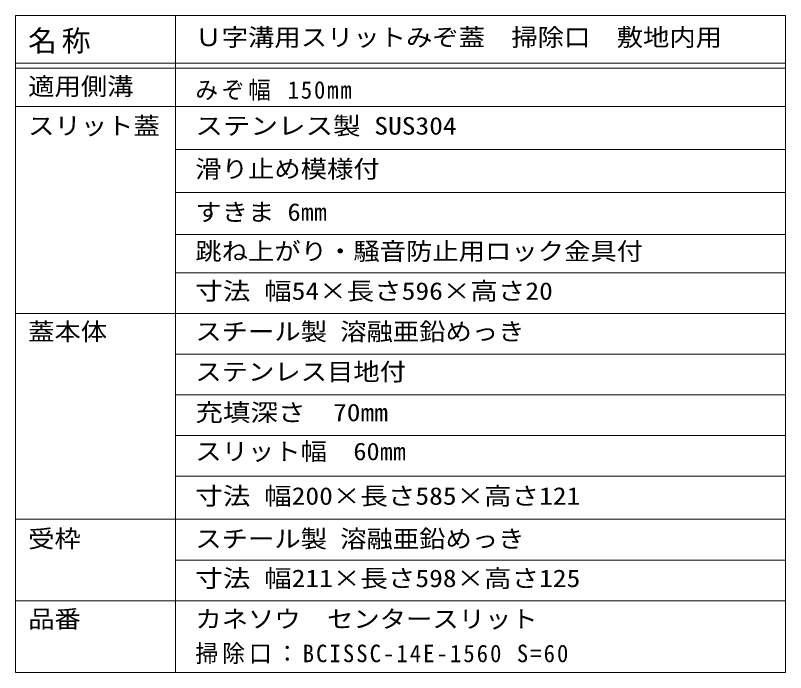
# Model space of a CAD drawing. Units: millimetres on the paper, enlarged 5 times. Extents: x -1741 to 1940, y -1327 to 1367.
# Drawn here: x 110 to 915, y 681 to 1367 of the extents above; entities that cross this region are included whole.
import ezdxf
from ezdxf.enums import TextEntityAlignment as Align

# ---------------------------------------------------------------- set-up
doc = ezdxf.new("R2010")
doc.units = ezdxf.units.MM
doc.header["$LTSCALE"] = 5
doc.layers.add('F-5_F-5ﾚｲﾔ', color=7, linetype='Continuous', lineweight=9)
doc.layers.add('F-F_F-Fﾚｲﾔ', color=3, linetype='Continuous', lineweight=9)
doc.styles.add('ＭＳ ゴシック', font='')
doc.styles.get('ＭＳ ゴシック').set_extended_font_data('MS Gothic')

msp = doc.modelspace()

# ---------------------------------------------------------------- linework, layer by layer
at = {"layer": 'F-5_F-5ﾚｲﾔ'}
for p, q in [((110.462, 1055.631), (914.856, 1055.631)), ((277.75, 1013.131), (914.856, 1013.131)), ((277.75, 928.131), (914.856, 928.131))]:
    msp.add_line(p, q, dxfattribs=at)
at = {"layer": 'F-F_F-Fﾚｲﾔ', "color": 7}
for p, q in [((110.462, 1366.881), (914.856, 1366.881)), ((110.462, 1366.881), (110.462, 680.57)), ((277.75, 1366.881), (277.75, 680.57)), ((914.856, 1366.881), (914.856, 680.57)), ((110.462, 1316.881), (914.856, 1316.881)), ((110.462, 1311.881), (914.856, 1311.881)), ((110.462, 1271.881), (914.856, 1271.881)), ((277.75, 1226.881), (914.856, 1226.881)), ((277.75, 1181.881), (914.856, 1181.881)), ((277.75, 1138.131), (914.856, 1138.131)), ((277.75, 1098.131), (914.856, 1098.131)), ((914.856, 970.631), (277.75, 970.631)), ((277.75, 885.631), (914.856, 885.631)), ((110.462, 840.631), (914.856, 840.631)), ((277.75, 798.131), (914.856, 798.131)), ((110.462, 755.631), (914.856, 755.631)), ((110.462, 680.57), (914.856, 680.57))]:
    msp.add_line(p, q, dxfattribs=at)

# ---------------------------------------------------------------- texts
at = {"layer": 'F-5_F-5ﾚｲﾔ', "color": 3, "style": 'ＭＳ ゴシック'}
for s, width, p in [('蓋本体', 1.1, (123.77, 1022.063)), ('充填深さ\u300070mm', 1.15, (298.417, 937.549))]:
    msp.add_text(s, height=18.33, dxfattribs=dict(at, width=width)).set_placement(p, align=Align.BOTTOM_LEFT)
at = {"layer": 'F-F_F-Fﾚｲﾔ', "style": 'ＭＳ ゴシック'}
for s, width, p in [('Ｕ字溝用スリットみぞ蓋\u3000掃除口\u3000敷地内用', 1.1, (298.417, 1329.381)), ('適用側溝', 1.1, (123.77, 1278.131)), ('スリット蓋', 1.1, (123.77, 1236.881)), ('ステンレス製 SUS304', 1.15, (298.417, 1236.881)), ('滑り止め模様付', 1.1, (298.417, 1191.881)), ('すきま 6㎜', 1.1, (298.417, 1146.881)), ('跳ね上がり・騒音防止用ロック金具付', 1.1, (298.417, 1105.976)), ('寸法 幅54×長さ596×高さ20', 1.15, (298.417, 1064.381)), ('スチール製 溶融亜鉛めっき', 1.1, (298.417, 1022.063)), ('ステンレス目地付', 1.1, (298.417, 980.039)), ('スリット幅\u300060㎜', 1.1, (298.417, 896.881)), ('寸法 幅200×長さ585×高さ121', 1.15, (298.417, 850.333)), ('受枠', 1.1, (123.77, 805.631)), ('スチール製 溶融亜鉛めっき', 1.1, (298.417, 805.631)), ('寸法 幅211×長さ598×高さ125', 1.15, (298.417, 764.381)), ('品番', 1.1, (123.77, 721.881)), ('カネソウ\u3000センタースリット', 1.1, (298.417, 721.881))]:
    msp.add_text(s, height=18.33, dxfattribs=dict(at, width=width)).set_placement(p, align=Align.BOTTOM_LEFT)
at = {"layer": 'F-F_F-Fﾚｲﾔ', "attachment_point": 7, "style": 'ＭＳ ゴシック'}
for s, insert, char_height in [('\\T1.17;名称', (123.77, 1326.881), 21.99), ('\\T1.16;\\W0.95;みぞ幅\\~150mm', (298.417, 1277.917), 18.33), ('\\T1.18;\\W0.95;掃除口：BCISSC-14E-1560\\~S=60', (298.417, 689.381), 18.33)]:
    msp.add_mtext(s, dxfattribs=dict(at, insert=insert, char_height=char_height))

doc.saveas('drawing.dxf')
